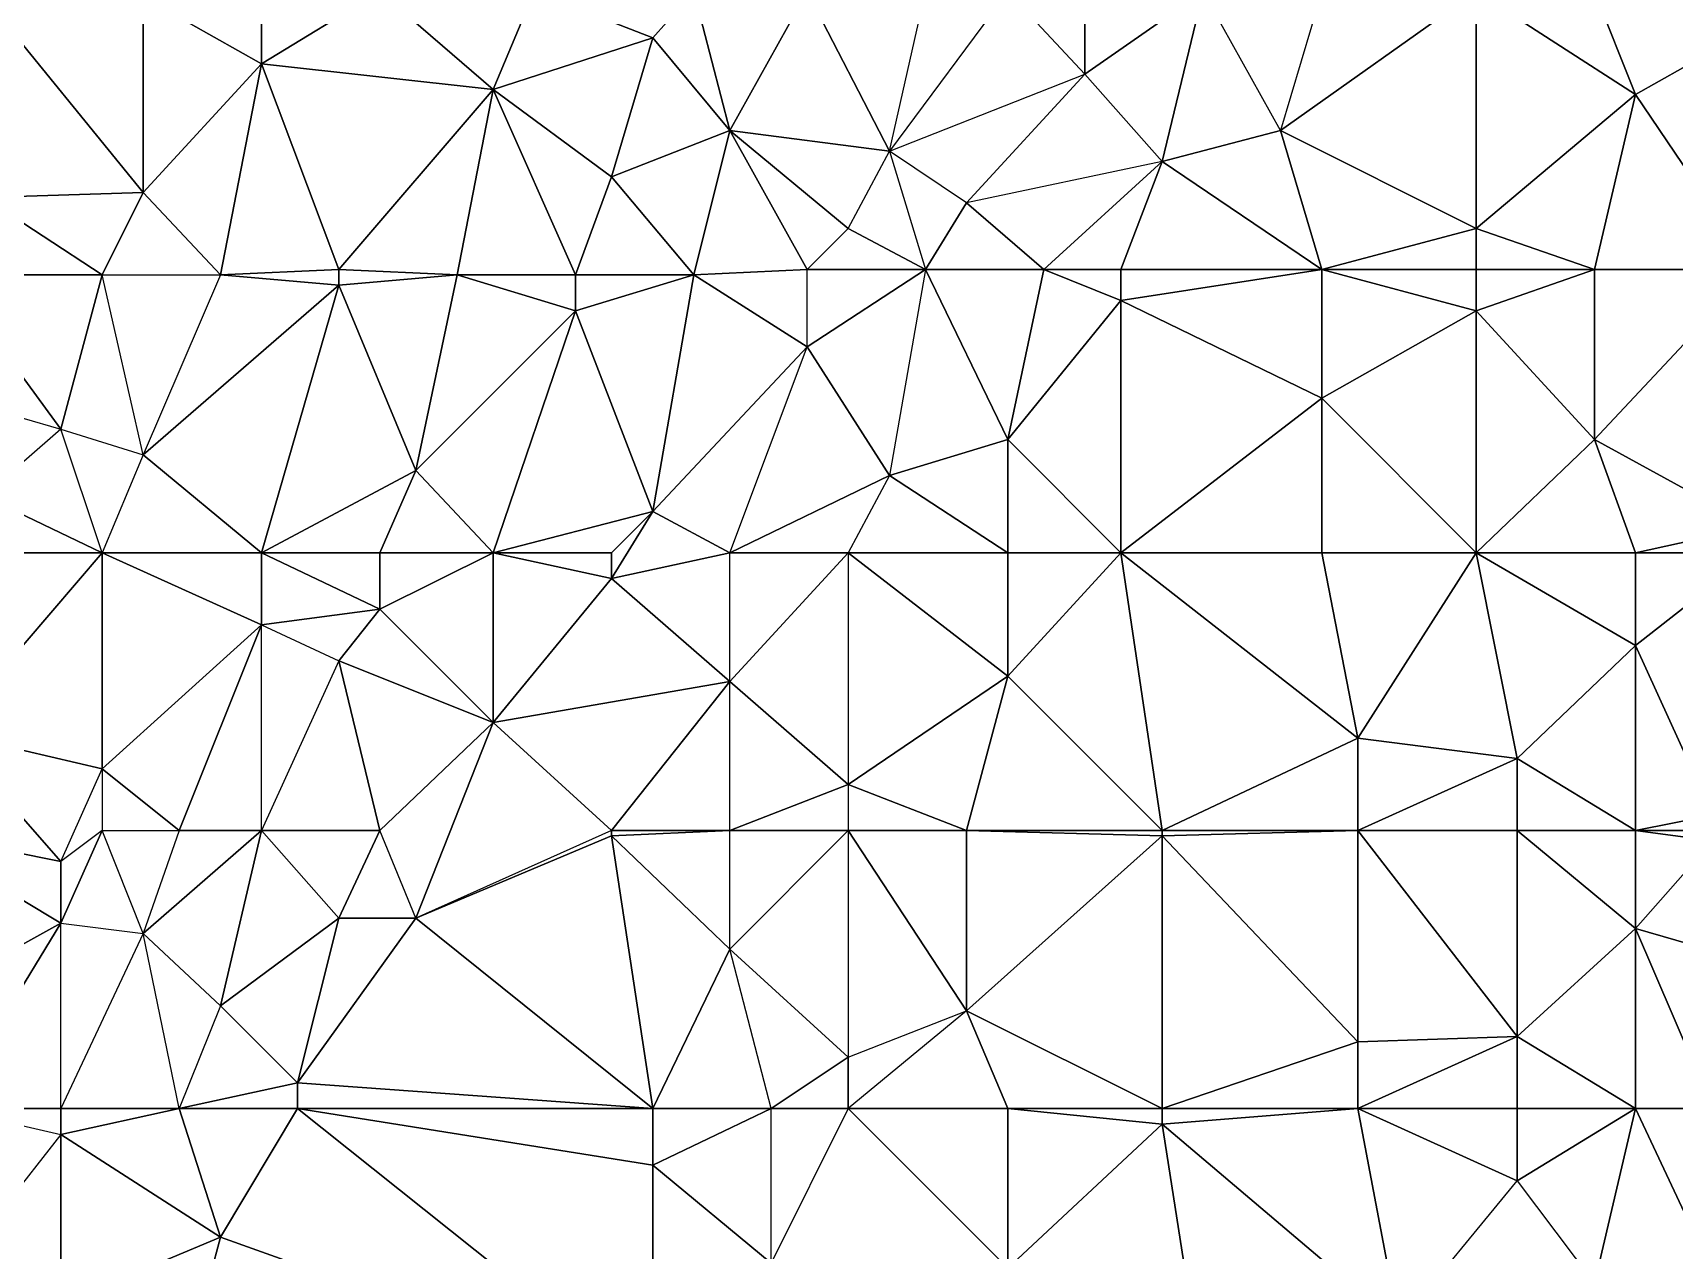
# Model space of a CAD drawing. Header units: metres. Extents: x 121.06818 to 121.07159, y 3.17836 to 3.18313.
# Drawn here: x 121.0709245 to 121.0712435, y 3.1798555 to 3.180092 of the extents above; entities that cross this region are included whole.
import ezdxf

# ---------------------------------------------------------------- set-up
doc = ezdxf.new("R2010")
doc.units = ezdxf.units.M

msp = doc.modelspace()

# ---------------------------------------------------------------- linework, layer by layer
at = {"layer": 'DELAUNEY8048', "color": 252}
msp.add_3dface([(121.070953, 3.179828, 0.01047), (121.071045, 3.179828, 0.01048), (121.070961, 3.179858, 0.01047)], dxfattribs=at)
at = {"layer": 'DELAUNEY8095', "color": 252}
msp.add_3dface([(121.07093, 3.179845, 0.01046), (121.070953, 3.179828, 0.01047), (121.070961, 3.179858, 0.01047)], dxfattribs=at)
at = {"layer": 'DELAUNEY8124', "color": 252}
msp.add_3dface([(121.070961, 3.179858, 0.01047), (121.071045, 3.179828, 0.01048), (121.070976, 3.179883, 0.01047)], dxfattribs=at)
at = {"layer": 'DELAUNEY8125', "color": 252}
msp.add_3dface([(121.071152, 3.179829, 0.01052), (121.07119, 3.179841, 0.01053), (121.071144, 3.17988, 0.01052)], dxfattribs=at)
at = {"layer": 'DELAUNEY8153', "color": 252}
msp.add_3dface([(121.071045, 3.179828, 0.01048), (121.071068, 3.179853, 0.01049), (121.071045, 3.179872, 0.01048)], dxfattribs=at)
at = {"layer": 'DELAUNEY8175', "color": 252}
msp.add_3dface([(121.071114, 3.179852, 0.01051), (121.071152, 3.179829, 0.01052), (121.071144, 3.17988, 0.01052)], dxfattribs=at)
at = {"layer": 'DELAUNEY8176', "color": 252}
msp.add_3dface([(121.071228, 3.179849, 0.01055), (121.071251, 3.179851, 0.01056), (121.071236, 3.179883, 0.01055)], dxfattribs=at)
at = {"layer": 'DELAUNEY8207', "color": 252}
msp.add_3dface([(121.070908, 3.17985, 0.01045), (121.07093, 3.179845, 0.01046), (121.07093, 3.179878, 0.01045)], dxfattribs=at)
at = {"layer": 'DELAUNEY8208', "color": 252}
msp.add_3dface([(121.07093, 3.179845, 0.01046), (121.070961, 3.179858, 0.01047), (121.07093, 3.179878, 0.01045)], dxfattribs=at)
at = {"layer": 'DELAUNEY8223', "color": 252}
msp.add_3dface([(121.070961, 3.179858, 0.01047), (121.070976, 3.179883, 0.01047), (121.070953, 3.179883, 0.01046)], dxfattribs=at)
at = {"layer": 'DELAUNEY8224', "color": 252}
msp.add_3dface([(121.070976, 3.179883, 0.01047), (121.071045, 3.179828, 0.01048), (121.071045, 3.179872, 0.01048)], dxfattribs=at)
at = {"layer": 'DELAUNEY8225', "color": 252}
msp.add_3dface([(121.07119, 3.179841, 0.01053), (121.071213, 3.179869, 0.01054), (121.071228, 3.179849, 0.01055)], dxfattribs=at)
at = {"layer": 'DELAUNEY8226', "color": 252}
msp.add_3dface([(121.07119, 3.179841, 0.01053), (121.071213, 3.179869, 0.01054), (121.071182, 3.179883, 0.01053)], dxfattribs=at)
at = {"layer": 'DELAUNEY8242', "color": 252}
msp.add_3dface([(121.070976, 3.179883, 0.01047), (121.071045, 3.179872, 0.01048), (121.071045, 3.179883, 0.01048)], dxfattribs=at)
at = {"layer": 'DELAUNEY8243', "color": 252}
msp.add_3dface([(121.071045, 3.179872, 0.01048), (121.071068, 3.179853, 0.01049), (121.071068, 3.179883, 0.01049)], dxfattribs=at)
at = {"layer": 'DELAUNEY8244', "color": 252}
msp.add_3dface([(121.071213, 3.179869, 0.01054), (121.071228, 3.179849, 0.01055), (121.071236, 3.179883, 0.01055)], dxfattribs=at)
at = {"layer": 'DELAUNEY8264', "color": 252}
msp.add_3dface([(121.071114, 3.179852, 0.01051), (121.071144, 3.17988, 0.01052), (121.071114, 3.179883, 0.01051)], dxfattribs=at)
at = {"layer": 'DELAUNEY8297', "color": 252}
msp.add_3dface([(121.071068, 3.179853, 0.01049), (121.071114, 3.179852, 0.01051), (121.071083, 3.179883, 0.0105)], dxfattribs=at)
at = {"layer": 'DELAUNEY8298', "color": 252}
msp.add_3dface([(121.071144, 3.17988, 0.01052), (121.07119, 3.179841, 0.01053), (121.071182, 3.179883, 0.01053)], dxfattribs=at)
at = {"layer": 'DELAUNEY8299', "color": 252}
msp.add_3dface([(121.071144, 3.17988, 0.01052), (121.071182, 3.179883, 0.01053), (121.071144, 3.179883, 0.01052)], dxfattribs=at)
at = {"layer": 'DELAUNEY8314', "color": 252}
msp.add_3dface([(121.07093, 3.179878, 0.01045), (121.070908, 3.17985, 0.01045), (121.070908, 3.179883, 0.01044)], dxfattribs=at)
at = {"layer": 'DELAUNEY8315', "color": 252}
msp.add_3dface([(121.071083, 3.179883, 0.0105), (121.071068, 3.179853, 0.01049), (121.071068, 3.179883, 0.01049)], dxfattribs=at)
at = {"layer": 'DELAUNEY8316', "color": 252}
msp.add_3dface([(121.071083, 3.179883, 0.0105), (121.071114, 3.179852, 0.01051), (121.071114, 3.179883, 0.01051)], dxfattribs=at)
at = {"layer": 'DELAUNEY8332', "color": 252}
msp.add_3dface([(121.07093, 3.179878, 0.01045), (121.070961, 3.179858, 0.01047), (121.070953, 3.179883, 0.01046)], dxfattribs=at)
at = {"layer": 'DELAUNEY8333', "color": 252}
msp.add_3dface([(121.071182, 3.179883, 0.01053), (121.071213, 3.179869, 0.01054), (121.071213, 3.179883, 0.01054)], dxfattribs=at)
at = {"layer": 'DELAUNEY8347', "color": 252}
msp.add_3dface([(121.07093, 3.179878, 0.01045), (121.070953, 3.179883, 0.01046), (121.07093, 3.179883, 0.01045)], dxfattribs=at)
at = {"layer": 'DELAUNEY8348', "color": 252}
msp.add_3dface([(121.071236, 3.179883, 0.01055), (121.071251, 3.179851, 0.01056), (121.071251, 3.179883, 0.01056)], dxfattribs=at)
at = {"layer": 'DELAUNEY8362', "color": 252}
msp.add_3dface([(121.070908, 3.179883, 0.01044), (121.07093, 3.179878, 0.01045), (121.07093, 3.179883, 0.01045)], dxfattribs=at)
at = {"layer": 'DELAUNEY8363', "color": 252}
msp.add_3dface([(121.071045, 3.179872, 0.01048), (121.071068, 3.179883, 0.01049), (121.071045, 3.179883, 0.01048)], dxfattribs=at)
at = {"layer": 'DELAUNEY8364', "color": 252}
msp.add_3dface([(121.071083, 3.179883, 0.0105), (121.071114, 3.179883, 0.01051), (121.071106, 3.179902, 0.01051)], dxfattribs=at)
at = {"layer": 'DELAUNEY8365', "color": 252}
msp.add_3dface([(121.071114, 3.179883, 0.01051), (121.071144, 3.17988, 0.01052), (121.071144, 3.179883, 0.01052)], dxfattribs=at)
at = {"layer": 'DELAUNEY8366', "color": 252}
msp.add_3dface([(121.071213, 3.179869, 0.01054), (121.071236, 3.179883, 0.01055), (121.071213, 3.179883, 0.01054)], dxfattribs=at)
at = {"layer": 'DELAUNEY8367', "color": 252}
msp.add_3dface([(121.071236, 3.179883, 0.01055), (121.071251, 3.179883, 0.01056), (121.071236, 3.179918, 0.01055)], dxfattribs=at)
at = {"layer": 'DELAUNEY8387', "color": 252}
msp.add_3dface([(121.071083, 3.179883, 0.0105), (121.071068, 3.179883, 0.01049), (121.071083, 3.179893, 0.0105)], dxfattribs=at)
at = {"layer": 'DELAUNEY8414', "color": 252}
msp.add_3dface([(121.070953, 3.179883, 0.01046), (121.070976, 3.179883, 0.01047), (121.070976, 3.179888, 0.01047)], dxfattribs=at)
at = {"layer": 'DELAUNEY8429', "color": 252}
msp.add_3dface([(121.070976, 3.179883, 0.01047), (121.071045, 3.179883, 0.01048), (121.070976, 3.179888, 0.01047)], dxfattribs=at)
at = {"layer": 'DELAUNEY8430', "color": 252}
msp.add_3dface([(121.071182, 3.179883, 0.01053), (121.071213, 3.179883, 0.01054), (121.071213, 3.179897, 0.01054)], dxfattribs=at)
at = {"layer": 'DELAUNEY8431', "color": 252}
msp.add_3dface([(121.071213, 3.179883, 0.01054), (121.071236, 3.179883, 0.01055), (121.071213, 3.179897, 0.01054)], dxfattribs=at)
at = {"layer": 'DELAUNEY8448', "color": 252}
msp.add_3dface([(121.070908, 3.179883, 0.01044), (121.07093, 3.179883, 0.01045), (121.07093, 3.179919, 0.01044)], dxfattribs=at)
at = {"layer": 'DELAUNEY8449', "color": 252}
msp.add_3dface([(121.071045, 3.179883, 0.01048), (121.071068, 3.179883, 0.01049), (121.07106, 3.179914, 0.01049)], dxfattribs=at)
at = {"layer": 'DELAUNEY8450', "color": 252}
msp.add_3dface([(121.071114, 3.179883, 0.01051), (121.071144, 3.179883, 0.01052), (121.071106, 3.179902, 0.01051)], dxfattribs=at)
at = {"layer": 'DELAUNEY8466', "color": 252}
msp.add_3dface([(121.070892, 3.179898, 0.01043), (121.070908, 3.179883, 0.01044), (121.07093, 3.179919, 0.01044)], dxfattribs=at)
at = {"layer": 'DELAUNEY8467', "color": 252}
msp.add_3dface([(121.07093, 3.179883, 0.01045), (121.070953, 3.179883, 0.01046), (121.070946, 3.179917, 0.01045)], dxfattribs=at)
at = {"layer": 'DELAUNEY8468', "color": 252}
msp.add_3dface([(121.071144, 3.179883, 0.01052), (121.071182, 3.179883, 0.01053), (121.071182, 3.179896, 0.01053)], dxfattribs=at)
at = {"layer": 'DELAUNEY8486', "color": 252}
msp.add_3dface([(121.070953, 3.179883, 0.01046), (121.070976, 3.179888, 0.01047), (121.070961, 3.179903, 0.01046)], dxfattribs=at)
at = {"layer": 'DELAUNEY8501', "color": 252}
msp.add_3dface([(121.070976, 3.179888, 0.01047), (121.071045, 3.179883, 0.01048), (121.070999, 3.17992, 0.01047)], dxfattribs=at)
at = {"layer": 'DELAUNEY8502', "color": 252}
msp.add_3dface([(121.070976, 3.179888, 0.01047), (121.070999, 3.17992, 0.01047), (121.070984, 3.17992, 0.01047)], dxfattribs=at)
at = {"layer": 'DELAUNEY8503', "color": 252}
msp.add_3dface([(121.070999, 3.17992, 0.01047), (121.071045, 3.179883, 0.01048), (121.071037, 3.179936, 0.01048)], dxfattribs=at)
at = {"layer": 'DELAUNEY8504', "color": 252}
msp.add_3dface([(121.071083, 3.179893, 0.0105), (121.071068, 3.179883, 0.01049), (121.07106, 3.179914, 0.01049)], dxfattribs=at)
at = {"layer": 'DELAUNEY8505', "color": 252}
msp.add_3dface([(121.071083, 3.179883, 0.0105), (121.071083, 3.179893, 0.0105), (121.071106, 3.179902, 0.01051)], dxfattribs=at)
at = {"layer": 'DELAUNEY8512', "color": 252}
msp.add_3dface([(121.070961, 3.179903, 0.01046), (121.070953, 3.179883, 0.01046), (121.070946, 3.179917, 0.01045)], dxfattribs=at)
at = {"layer": 'DELAUNEY8513', "color": 252}
msp.add_3dface([(121.070961, 3.179903, 0.01046), (121.070976, 3.179888, 0.01047), (121.070984, 3.17992, 0.01047)], dxfattribs=at)
at = {"layer": 'DELAUNEY8514', "color": 252}
msp.add_3dface([(121.071083, 3.179893, 0.0105), (121.071106, 3.179902, 0.01051), (121.071083, 3.179937, 0.0105)], dxfattribs=at)
at = {"layer": 'DELAUNEY8515', "color": 252}
msp.add_3dface([(121.071144, 3.179883, 0.01052), (121.071182, 3.179896, 0.01053), (121.071144, 3.179936, 0.01052)], dxfattribs=at)
at = {"layer": 'DELAUNEY8516', "color": 252}
msp.add_3dface([(121.071182, 3.179896, 0.01053), (121.071182, 3.179883, 0.01053), (121.071213, 3.179897, 0.01054)], dxfattribs=at)
at = {"layer": 'DELAUNEY8517', "color": 252}
msp.add_3dface([(121.071213, 3.179897, 0.01054), (121.071236, 3.179883, 0.01055), (121.071236, 3.179918, 0.01055)], dxfattribs=at)
at = {"layer": 'DELAUNEY8532', "color": 252}
msp.add_3dface([(121.071182, 3.179896, 0.01053), (121.071213, 3.179897, 0.01054), (121.071182, 3.179937, 0.01053)], dxfattribs=at)
at = {"layer": 'DELAUNEY8550', "color": 252}
msp.add_3dface([(121.071251, 3.179883, 0.01056), (121.071281, 3.179905, 0.01057), (121.071236, 3.179918, 0.01055)], dxfattribs=at)
at = {"layer": 'DELAUNEY8562', "color": 252}
msp.add_3dface([(121.070946, 3.179917, 0.01045), (121.07093, 3.179883, 0.01045), (121.07093, 3.179919, 0.01044)], dxfattribs=at)
at = {"layer": 'DELAUNEY8563', "color": 252}
msp.add_3dface([(121.071045, 3.179883, 0.01048), (121.07106, 3.179914, 0.01049), (121.071037, 3.179936, 0.01048)], dxfattribs=at)
at = {"layer": 'DELAUNEY8575', "color": 252}
msp.add_3dface([(121.070946, 3.179917, 0.01045), (121.070961, 3.179903, 0.01046), (121.070969, 3.179937, 0.01046)], dxfattribs=at)
at = {"layer": 'DELAUNEY8576', "color": 252}
msp.add_3dface([(121.071106, 3.179902, 0.01051), (121.071144, 3.179883, 0.01052), (121.071144, 3.179936, 0.01052)], dxfattribs=at)
at = {"layer": 'DELAUNEY8590', "color": 252}
msp.add_3dface([(121.07093, 3.179919, 0.01044), (121.070946, 3.179917, 0.01045), (121.070938, 3.179937, 0.01044)], dxfattribs=at)
at = {"layer": 'DELAUNEY8591', "color": 252}
msp.add_3dface([(121.071083, 3.179893, 0.0105), (121.07106, 3.179914, 0.01049), (121.071083, 3.179937, 0.0105)], dxfattribs=at)
at = {"layer": 'DELAUNEY8592', "color": 252}
msp.add_3dface([(121.071213, 3.179897, 0.01054), (121.071236, 3.179918, 0.01055), (121.071213, 3.179937, 0.01054)], dxfattribs=at)
at = {"layer": 'DELAUNEY8607', "color": 252}
msp.add_3dface([(121.070892, 3.179898, 0.01043), (121.07093, 3.179919, 0.01044), (121.0709, 3.179937, 0.01043)], dxfattribs=at)
at = {"layer": 'DELAUNEY8608', "color": 252}
msp.add_3dface([(121.070984, 3.17992, 0.01047), (121.070999, 3.17992, 0.01047), (121.070992, 3.179937, 0.01047)], dxfattribs=at)
at = {"layer": 'DELAUNEY8626', "color": 252}
msp.add_3dface([(121.070961, 3.179903, 0.01046), (121.070984, 3.17992, 0.01047), (121.070969, 3.179937, 0.01046)], dxfattribs=at)
at = {"layer": 'DELAUNEY8647', "color": 252}
msp.add_3dface([(121.070999, 3.17992, 0.01047), (121.071037, 3.179936, 0.01048), (121.071037, 3.179937, 0.01048)], dxfattribs=at)
at = {"layer": 'DELAUNEY8648', "color": 252}
msp.add_3dface([(121.071037, 3.179936, 0.01048), (121.07106, 3.179914, 0.01049), (121.07106, 3.179937, 0.01049)], dxfattribs=at)
at = {"layer": 'DELAUNEY8649', "color": 252}
msp.add_3dface([(121.071106, 3.179902, 0.01051), (121.071144, 3.179936, 0.01052), (121.071106, 3.179937, 0.01051)], dxfattribs=at)
at = {"layer": 'DELAUNEY8650', "color": 252}
msp.add_3dface([(121.071236, 3.179918, 0.01055), (121.071281, 3.179905, 0.01057), (121.071251, 3.179935, 0.01056)], dxfattribs=at)
at = {"layer": 'DELAUNEY8663', "color": 252}
msp.add_3dface([(121.071144, 3.179936, 0.01052), (121.071182, 3.179896, 0.01053), (121.071182, 3.179937, 0.01053)], dxfattribs=at)
at = {"layer": 'DELAUNEY8664', "color": 252}
msp.add_3dface([(121.071236, 3.179918, 0.01055), (121.071251, 3.179935, 0.01056), (121.071236, 3.179937, 0.01055)], dxfattribs=at)
at = {"layer": 'DELAUNEY8679', "color": 252}
msp.add_3dface([(121.071083, 3.179937, 0.0105), (121.07106, 3.179914, 0.01049), (121.07106, 3.179937, 0.01049)], dxfattribs=at)
at = {"layer": 'DELAUNEY8701', "color": 252}
msp.add_3dface([(121.0709, 3.179937, 0.01043), (121.07093, 3.179919, 0.01044), (121.07093, 3.179931, 0.01044)], dxfattribs=at)
at = {"layer": 'DELAUNEY8702', "color": 252}
msp.add_3dface([(121.071083, 3.179937, 0.0105), (121.071106, 3.179902, 0.01051), (121.071106, 3.179937, 0.01051)], dxfattribs=at)
at = {"layer": 'DELAUNEY8703', "color": 252}
msp.add_3dface([(121.071182, 3.179937, 0.01053), (121.071213, 3.179897, 0.01054), (121.071213, 3.179937, 0.01054)], dxfattribs=at)
at = {"layer": 'DELAUNEY8717', "color": 252}
msp.add_3dface([(121.071144, 3.179936, 0.01052), (121.071182, 3.179937, 0.01053), (121.071144, 3.179937, 0.01052)], dxfattribs=at)
at = {"layer": 'DELAUNEY8718', "color": 252}
msp.add_3dface([(121.071182, 3.179937, 0.01053), (121.071213, 3.179937, 0.01054), (121.071213, 3.179951, 0.01054)], dxfattribs=at)
at = {"layer": 'DELAUNEY8719', "color": 252}
msp.add_3dface([(121.071213, 3.179937, 0.01054), (121.071236, 3.179918, 0.01055), (121.071236, 3.179937, 0.01055)], dxfattribs=at)
at = {"layer": 'DELAUNEY8734', "color": 252}
msp.add_3dface([(121.070946, 3.179917, 0.01045), (121.070969, 3.179937, 0.01046), (121.070953, 3.179937, 0.01045)], dxfattribs=at)
at = {"layer": 'DELAUNEY8735', "color": 252}
msp.add_3dface([(121.070969, 3.179937, 0.01046), (121.070984, 3.17992, 0.01047), (121.070992, 3.179937, 0.01047)], dxfattribs=at)
at = {"layer": 'DELAUNEY8736', "color": 252}
msp.add_3dface([(121.071083, 3.179937, 0.0105), (121.071106, 3.179937, 0.01051), (121.071083, 3.179946, 0.0105)], dxfattribs=at)
at = {"layer": 'DELAUNEY8737', "color": 252}
msp.add_3dface([(121.071106, 3.179937, 0.01051), (121.071144, 3.179936, 0.01052), (121.071144, 3.179937, 0.01052)], dxfattribs=at)
at = {"layer": 'DELAUNEY8754', "color": 252}
msp.add_3dface([(121.070953, 3.179937, 0.01045), (121.070946, 3.179917, 0.01045), (121.070938, 3.179937, 0.01044)], dxfattribs=at)
at = {"layer": 'DELAUNEY8762', "color": 252}
msp.add_3dface([(121.0709, 3.179937, 0.01043), (121.07093, 3.179931, 0.01044), (121.070908, 3.179956, 0.01043)], dxfattribs=at)
at = {"layer": 'DELAUNEY8763', "color": 252}
msp.add_3dface([(121.07093, 3.179931, 0.01044), (121.07093, 3.179919, 0.01044), (121.070938, 3.179937, 0.01044)], dxfattribs=at)
at = {"layer": 'DELAUNEY8764', "color": 252}
msp.add_3dface([(121.070953, 3.179937, 0.01045), (121.070969, 3.179937, 0.01046), (121.070969, 3.179977, 0.01045)], dxfattribs=at)
at = {"layer": 'DELAUNEY8765', "color": 252}
msp.add_3dface([(121.071037, 3.179936, 0.01048), (121.07106, 3.179937, 0.01049), (121.071037, 3.179937, 0.01048)], dxfattribs=at)
at = {"layer": 'DELAUNEY8776', "color": 252}
msp.add_3dface([(121.070938, 3.179937, 0.01044), (121.07093, 3.179931, 0.01044), (121.070938, 3.179949, 0.01044)], dxfattribs=at)
at = {"layer": 'DELAUNEY8777', "color": 252}
msp.add_3dface([(121.070999, 3.17992, 0.01047), (121.070992, 3.179937, 0.01047), (121.071014, 3.179958, 0.01047)], dxfattribs=at)
at = {"layer": 'DELAUNEY8778', "color": 252}
msp.add_3dface([(121.071083, 3.179937, 0.0105), (121.07106, 3.179937, 0.01049), (121.071083, 3.179946, 0.0105)], dxfattribs=at)
at = {"layer": 'DELAUNEY8779', "color": 252}
msp.add_3dface([(121.071213, 3.179937, 0.01054), (121.071236, 3.179937, 0.01055), (121.071213, 3.179951, 0.01054)], dxfattribs=at)
at = {"layer": 'DELAUNEY8793', "color": 252}
msp.add_3dface([(121.070938, 3.179937, 0.01044), (121.070953, 3.179937, 0.01045), (121.070938, 3.179949, 0.01044)], dxfattribs=at)
at = {"layer": 'DELAUNEY8794', "color": 252}
msp.add_3dface([(121.071236, 3.179937, 0.01055), (121.071251, 3.179935, 0.01056), (121.071251, 3.179937, 0.01056)], dxfattribs=at)
at = {"layer": 'DELAUNEY8806', "color": 252}
msp.add_3dface([(121.070969, 3.179937, 0.01046), (121.070992, 3.179937, 0.01047), (121.070984, 3.17997, 0.01046)], dxfattribs=at)
at = {"layer": 'DELAUNEY8817', "color": 252}
msp.add_3dface([(121.070999, 3.17992, 0.01047), (121.071014, 3.179958, 0.01047), (121.071037, 3.179937, 0.01048)], dxfattribs=at)
at = {"layer": 'DELAUNEY8818', "color": 252}
msp.add_3dface([(121.071236, 3.179937, 0.01055), (121.071251, 3.179937, 0.01056), (121.071251, 3.17994, 0.01056)], dxfattribs=at)
at = {"layer": 'DELAUNEY8835', "color": 252}
msp.add_3dface([(121.070992, 3.179937, 0.01047), (121.071014, 3.179958, 0.01047), (121.070984, 3.17997, 0.01046)], dxfattribs=at)
at = {"layer": 'DELAUNEY8836', "color": 252}
msp.add_3dface([(121.071014, 3.179958, 0.01047), (121.071037, 3.179937, 0.01048), (121.07106, 3.179966, 0.01049)], dxfattribs=at)
at = {"layer": 'DELAUNEY8837', "color": 252}
msp.add_3dface([(121.071037, 3.179937, 0.01048), (121.07106, 3.179937, 0.01049), (121.07106, 3.179966, 0.01049)], dxfattribs=at)
at = {"layer": 'DELAUNEY8838', "color": 252}
msp.add_3dface([(121.071106, 3.179937, 0.01051), (121.071144, 3.179937, 0.01052), (121.071114, 3.179967, 0.01051)], dxfattribs=at)
at = {"layer": 'DELAUNEY8839', "color": 252}
msp.add_3dface([(121.071236, 3.179937, 0.01055), (121.071251, 3.17994, 0.01056), (121.071236, 3.179973, 0.01055)], dxfattribs=at)
at = {"layer": 'DELAUNEY8853', "color": 252}
msp.add_3dface([(121.071144, 3.179937, 0.01052), (121.071182, 3.179937, 0.01053), (121.071182, 3.179955, 0.01053)], dxfattribs=at)
at = {"layer": 'DELAUNEY8874', "color": 252}
msp.add_3dface([(121.070908, 3.179956, 0.01043), (121.07093, 3.179931, 0.01044), (121.070938, 3.179949, 0.01044)], dxfattribs=at)
at = {"layer": 'DELAUNEY8875', "color": 252}
msp.add_3dface([(121.071083, 3.179946, 0.0105), (121.07106, 3.179937, 0.01049), (121.07106, 3.179966, 0.01049)], dxfattribs=at)
at = {"layer": 'DELAUNEY8876', "color": 252}
msp.add_3dface([(121.071083, 3.179946, 0.0105), (121.071106, 3.179937, 0.01051), (121.071114, 3.179967, 0.01051)], dxfattribs=at)
at = {"layer": 'DELAUNEY8888', "color": 252}
msp.add_3dface([(121.070938, 3.179949, 0.01044), (121.070953, 3.179937, 0.01045), (121.070969, 3.179977, 0.01045)], dxfattribs=at)
at = {"layer": 'DELAUNEY8889', "color": 252}
msp.add_3dface([(121.071144, 3.179937, 0.01052), (121.071182, 3.179955, 0.01053), (121.071136, 3.179991, 0.01052)], dxfattribs=at)
at = {"layer": 'DELAUNEY8890', "color": 252}
msp.add_3dface([(121.071182, 3.179955, 0.01053), (121.071182, 3.179937, 0.01053), (121.071213, 3.179951, 0.01054)], dxfattribs=at)
at = {"layer": 'DELAUNEY8891', "color": 252}
msp.add_3dface([(121.071213, 3.179951, 0.01054), (121.071236, 3.179937, 0.01055), (121.071236, 3.179973, 0.01055)], dxfattribs=at)
at = {"layer": 'DELAUNEY8899', "color": 252}
msp.add_3dface([(121.070908, 3.179956, 0.01043), (121.070938, 3.179949, 0.01044), (121.070938, 3.179991, 0.01044)], dxfattribs=at)
at = {"layer": 'DELAUNEY8900', "color": 252}
msp.add_3dface([(121.071182, 3.179955, 0.01053), (121.071213, 3.179951, 0.01054), (121.071205, 3.179991, 0.01054)], dxfattribs=at)
at = {"layer": 'DELAUNEY8915', "color": 252}
msp.add_3dface([(121.071114, 3.179967, 0.01051), (121.071144, 3.179937, 0.01052), (121.071136, 3.179991, 0.01052)], dxfattribs=at)
at = {"layer": 'DELAUNEY8934', "color": 252}
msp.add_3dface([(121.070984, 3.17997, 0.01046), (121.070969, 3.179937, 0.01046), (121.070969, 3.179977, 0.01045)], dxfattribs=at)
at = {"layer": 'DELAUNEY8953', "color": 252}
msp.add_3dface([(121.071083, 3.179946, 0.0105), (121.07106, 3.179966, 0.01049), (121.071083, 3.179991, 0.0105)], dxfattribs=at)
at = {"layer": 'DELAUNEY8954', "color": 252}
msp.add_3dface([(121.071083, 3.179946, 0.0105), (121.071114, 3.179967, 0.01051), (121.071083, 3.179991, 0.0105)], dxfattribs=at)
at = {"layer": 'DELAUNEY8955', "color": 252}
msp.add_3dface([(121.071213, 3.179951, 0.01054), (121.071236, 3.179973, 0.01055), (121.071205, 3.179991, 0.01054)], dxfattribs=at)
at = {"layer": 'DELAUNEY8963', "color": 252}
msp.add_3dface([(121.070984, 3.17997, 0.01046), (121.071014, 3.179958, 0.01047), (121.070992, 3.17998, 0.01046)], dxfattribs=at)
at = {"layer": 'DELAUNEY8964', "color": 252}
msp.add_3dface([(121.071236, 3.179973, 0.01055), (121.071251, 3.17994, 0.01056), (121.071259, 3.179991, 0.01056)], dxfattribs=at)
at = {"layer": 'DELAUNEY8977', "color": 252}
msp.add_3dface([(121.070938, 3.179949, 0.01044), (121.070969, 3.179977, 0.01045), (121.070938, 3.179991, 0.01044)], dxfattribs=at)
at = {"layer": 'DELAUNEY8978', "color": 252}
msp.add_3dface([(121.070969, 3.179977, 0.01045), (121.070984, 3.17997, 0.01046), (121.070992, 3.17998, 0.01046)], dxfattribs=at)
at = {"layer": 'DELAUNEY8994', "color": 252}
msp.add_3dface([(121.071014, 3.179958, 0.01047), (121.07106, 3.179966, 0.01049), (121.071037, 3.179986, 0.01048)], dxfattribs=at)
at = {"layer": 'DELAUNEY9020', "color": 252}
msp.add_3dface([(121.071014, 3.179958, 0.01047), (121.071037, 3.179986, 0.01048), (121.071014, 3.179991, 0.01047)], dxfattribs=at)
at = {"layer": 'DELAUNEY9021', "color": 252}
msp.add_3dface([(121.071037, 3.179986, 0.01048), (121.07106, 3.179966, 0.01049), (121.07106, 3.179991, 0.01049)], dxfattribs=at)
at = {"layer": 'DELAUNEY9022', "color": 252}
msp.add_3dface([(121.071114, 3.179967, 0.01051), (121.071136, 3.179991, 0.01052), (121.071114, 3.179991, 0.01051)], dxfattribs=at)
at = {"layer": 'DELAUNEY9041', "color": 252}
msp.add_3dface([(121.070992, 3.17998, 0.01046), (121.071014, 3.179958, 0.01047), (121.071014, 3.179991, 0.01047)], dxfattribs=at)
at = {"layer": 'DELAUNEY9042', "color": 252}
msp.add_3dface([(121.071236, 3.179973, 0.01055), (121.071259, 3.179991, 0.01056), (121.071236, 3.179991, 0.01055)], dxfattribs=at)
at = {"layer": 'DELAUNEY9061', "color": 252}
msp.add_3dface([(121.070908, 3.179956, 0.01043), (121.070938, 3.179991, 0.01044), (121.070908, 3.179991, 0.01043)], dxfattribs=at)
at = {"layer": 'DELAUNEY9062', "color": 252}
msp.add_3dface([(121.071083, 3.179991, 0.0105), (121.07106, 3.179966, 0.01049), (121.07106, 3.179991, 0.01049)], dxfattribs=at)
at = {"layer": 'DELAUNEY9063', "color": 252}
msp.add_3dface([(121.071136, 3.179991, 0.01052), (121.071182, 3.179955, 0.01053), (121.071175, 3.179991, 0.01053)], dxfattribs=at)
at = {"layer": 'DELAUNEY9064', "color": 252}
msp.add_3dface([(121.071136, 3.179991, 0.01052), (121.071175, 3.179991, 0.01053), (121.071175, 3.180021, 0.01053)], dxfattribs=at)
at = {"layer": 'DELAUNEY9065', "color": 252}
msp.add_3dface([(121.071175, 3.179991, 0.01053), (121.071182, 3.179955, 0.01053), (121.071205, 3.179991, 0.01054)], dxfattribs=at)
at = {"layer": 'DELAUNEY9086', "color": 252}
msp.add_3dface([(121.070938, 3.179991, 0.01044), (121.070969, 3.179977, 0.01045), (121.070969, 3.179991, 0.01045)], dxfattribs=at)
at = {"layer": 'DELAUNEY9087', "color": 252}
msp.add_3dface([(121.071083, 3.179991, 0.0105), (121.071114, 3.179967, 0.01051), (121.071114, 3.179991, 0.01051)], dxfattribs=at)
at = {"layer": 'DELAUNEY9104', "color": 252}
msp.add_3dface([(121.071205, 3.179991, 0.01054), (121.071236, 3.179973, 0.01055), (121.071236, 3.179991, 0.01055)], dxfattribs=at)
at = {"layer": 'DELAUNEY9114', "color": 252}
msp.add_3dface([(121.070908, 3.179991, 0.01043), (121.070938, 3.179991, 0.01044), (121.070915, 3.180002, 0.01043)], dxfattribs=at)
at = {"layer": 'DELAUNEY9115', "color": 252}
msp.add_3dface([(121.070992, 3.17998, 0.01046), (121.071014, 3.179991, 0.01047), (121.070992, 3.179991, 0.01046)], dxfattribs=at)
at = {"layer": 'DELAUNEY9116', "color": 252}
msp.add_3dface([(121.071014, 3.179991, 0.01047), (121.071037, 3.179986, 0.01048), (121.071037, 3.179991, 0.01048)], dxfattribs=at)
at = {"layer": 'DELAUNEY9117', "color": 252}
msp.add_3dface([(121.071014, 3.179991, 0.01047), (121.071037, 3.179986, 0.01048), (121.071045, 3.179999, 0.01048)], dxfattribs=at)
at = {"layer": 'DELAUNEY9123', "color": 252}
msp.add_3dface([(121.071175, 3.179991, 0.01053), (121.071205, 3.179991, 0.01054), (121.071175, 3.180021, 0.01053)], dxfattribs=at)
at = {"layer": 'DELAUNEY9134', "color": 252}
msp.add_3dface([(121.071037, 3.179986, 0.01048), (121.07106, 3.179991, 0.01049), (121.071045, 3.179999, 0.01048)], dxfattribs=at)
at = {"layer": 'DELAUNEY9135', "color": 252}
msp.add_3dface([(121.071083, 3.179991, 0.0105), (121.07106, 3.179991, 0.01049), (121.071091, 3.180006, 0.0105)], dxfattribs=at)
at = {"layer": 'DELAUNEY9136', "color": 252}
msp.add_3dface([(121.071083, 3.179991, 0.0105), (121.071114, 3.179991, 0.01051), (121.071091, 3.180006, 0.0105)], dxfattribs=at)
at = {"layer": 'DELAUNEY9137', "color": 252}
msp.add_3dface([(121.071114, 3.179991, 0.01051), (121.071136, 3.179991, 0.01052), (121.071114, 3.180013, 0.01051)], dxfattribs=at)
at = {"layer": 'DELAUNEY9147', "color": 252}
msp.add_3dface([(121.070938, 3.179991, 0.01044), (121.070969, 3.179991, 0.01045), (121.070946, 3.18001, 0.01044)], dxfattribs=at)
at = {"layer": 'DELAUNEY9148', "color": 252}
msp.add_3dface([(121.070969, 3.179991, 0.01045), (121.070969, 3.179977, 0.01045), (121.070992, 3.17998, 0.01046)], dxfattribs=at)
at = {"layer": 'DELAUNEY9149', "color": 252}
msp.add_3dface([(121.071205, 3.179991, 0.01054), (121.071236, 3.179991, 0.01055), (121.071228, 3.180013, 0.01055)], dxfattribs=at)
at = {"layer": 'DELAUNEY9173', "color": 252}
msp.add_3dface([(121.070969, 3.179991, 0.01045), (121.070992, 3.17998, 0.01046), (121.070992, 3.179991, 0.01046)], dxfattribs=at)
at = {"layer": 'DELAUNEY9174', "color": 252}
msp.add_3dface([(121.070969, 3.179991, 0.01045), (121.070992, 3.179991, 0.01046), (121.070999, 3.180007, 0.01046)], dxfattribs=at)
at = {"layer": 'DELAUNEY9175', "color": 252}
msp.add_3dface([(121.071236, 3.179991, 0.01055), (121.071259, 3.179991, 0.01056), (121.071259, 3.179996, 0.01056)], dxfattribs=at)
at = {"layer": 'DELAUNEY9187', "color": 252}
msp.add_3dface([(121.070915, 3.180002, 0.01043), (121.070938, 3.179991, 0.01044), (121.07093, 3.180015, 0.01043)], dxfattribs=at)
at = {"layer": 'DELAUNEY9188', "color": 252}
msp.add_3dface([(121.070992, 3.179991, 0.01046), (121.071014, 3.179991, 0.01047), (121.070999, 3.180007, 0.01046)], dxfattribs=at)
at = {"layer": 'DELAUNEY9189', "color": 252}
msp.add_3dface([(121.071037, 3.179986, 0.01048), (121.071045, 3.179999, 0.01048), (121.071037, 3.179991, 0.01048)], dxfattribs=at)
at = {"layer": 'DELAUNEY9211', "color": 252}
msp.add_3dface([(121.071014, 3.179991, 0.01047), (121.071037, 3.179991, 0.01048), (121.071045, 3.179999, 0.01048)], dxfattribs=at)
at = {"layer": 'DELAUNEY9212', "color": 252}
msp.add_3dface([(121.071045, 3.179999, 0.01048), (121.07106, 3.179991, 0.01049), (121.071075, 3.180031, 0.01049)], dxfattribs=at)
at = {"layer": 'DELAUNEY9244', "color": 252}
msp.add_3dface([(121.070999, 3.180007, 0.01046), (121.071014, 3.179991, 0.01047), (121.07103, 3.180038, 0.01047)], dxfattribs=at)
at = {"layer": 'DELAUNEY9245', "color": 252}
msp.add_3dface([(121.071091, 3.180006, 0.0105), (121.071114, 3.179991, 0.01051), (121.071114, 3.180013, 0.01051)], dxfattribs=at)
at = {"layer": 'DELAUNEY9246', "color": 252}
msp.add_3dface([(121.071236, 3.179991, 0.01055), (121.071259, 3.179996, 0.01056), (121.071228, 3.180013, 0.01055)], dxfattribs=at)
at = {"layer": 'DELAUNEY9255', "color": 252}
msp.add_3dface([(121.070946, 3.18001, 0.01044), (121.070938, 3.179991, 0.01044), (121.07093, 3.180015, 0.01043)], dxfattribs=at)
at = {"layer": 'DELAUNEY9256', "color": 252}
msp.add_3dface([(121.070946, 3.18001, 0.01044), (121.070969, 3.179991, 0.01045), (121.070984, 3.180043, 0.01045)], dxfattribs=at)
at = {"layer": 'DELAUNEY9270', "color": 252}
msp.add_3dface([(121.071205, 3.179991, 0.01054), (121.071228, 3.180013, 0.01055), (121.071205, 3.180038, 0.01054)], dxfattribs=at)
at = {"layer": 'DELAUNEY9283', "color": 252}
msp.add_3dface([(121.07093, 3.180015, 0.01043), (121.070915, 3.180002, 0.01043), (121.070892, 3.180026, 0.01042)], dxfattribs=at)
at = {"layer": 'DELAUNEY9284', "color": 252}
msp.add_3dface([(121.071091, 3.180006, 0.0105), (121.071114, 3.180013, 0.01051), (121.071098, 3.180046, 0.0105)], dxfattribs=at)
at = {"layer": 'DELAUNEY9300', "color": 252}
msp.add_3dface([(121.07093, 3.180015, 0.01043), (121.070946, 3.18001, 0.01044), (121.070938, 3.180045, 0.01043)], dxfattribs=at)
at = {"layer": 'DELAUNEY9301', "color": 252}
msp.add_3dface([(121.070969, 3.179991, 0.01045), (121.070999, 3.180007, 0.01046), (121.070984, 3.180043, 0.01045)], dxfattribs=at)
at = {"layer": 'DELAUNEY9302', "color": 252}
msp.add_3dface([(121.071114, 3.180013, 0.01051), (121.071136, 3.179991, 0.01052), (121.071136, 3.18004, 0.01052)], dxfattribs=at)
at = {"layer": 'DELAUNEY9319', "color": 252}
msp.add_3dface([(121.071014, 3.179991, 0.01047), (121.071045, 3.179999, 0.01048), (121.07103, 3.180038, 0.01047)], dxfattribs=at)
at = {"layer": 'DELAUNEY9320', "color": 252}
msp.add_3dface([(121.071091, 3.180006, 0.0105), (121.07106, 3.179991, 0.01049), (121.071075, 3.180031, 0.01049)], dxfattribs=at)
at = {"layer": 'DELAUNEY9321', "color": 252}
msp.add_3dface([(121.071136, 3.179991, 0.01052), (121.071175, 3.180021, 0.01053), (121.071136, 3.18004, 0.01052)], dxfattribs=at)
at = {"layer": 'DELAUNEY9322', "color": 252}
msp.add_3dface([(121.071175, 3.180021, 0.01053), (121.071205, 3.179991, 0.01054), (121.071205, 3.180038, 0.01054)], dxfattribs=at)
at = {"layer": 'DELAUNEY9335', "color": 252}
msp.add_3dface([(121.071228, 3.180013, 0.01055), (121.071259, 3.179996, 0.01056), (121.071259, 3.180046, 0.01056)], dxfattribs=at)
at = {"layer": 'DELAUNEY9347', "color": 252}
msp.add_3dface([(121.071091, 3.180006, 0.0105), (121.071075, 3.180031, 0.01049), (121.071098, 3.180046, 0.0105)], dxfattribs=at)
at = {"layer": 'DELAUNEY9362', "color": 252}
msp.add_3dface([(121.07103, 3.180038, 0.01047), (121.071045, 3.179999, 0.01048), (121.071053, 3.180045, 0.01048)], dxfattribs=at)
at = {"layer": 'DELAUNEY9363', "color": 252}
msp.add_3dface([(121.071045, 3.179999, 0.01048), (121.071075, 3.180031, 0.01049), (121.071053, 3.180045, 0.01048)], dxfattribs=at)
at = {"layer": 'DELAUNEY9386', "color": 252}
msp.add_3dface([(121.070999, 3.180007, 0.01046), (121.07103, 3.180038, 0.01047), (121.071007, 3.180045, 0.01046)], dxfattribs=at)
at = {"layer": 'DELAUNEY9387', "color": 252}
msp.add_3dface([(121.071114, 3.180013, 0.01051), (121.071136, 3.18004, 0.01052), (121.071121, 3.180046, 0.01051)], dxfattribs=at)
at = {"layer": 'DELAUNEY9388', "color": 252}
msp.add_3dface([(121.071175, 3.180021, 0.01053), (121.071205, 3.180038, 0.01054), (121.071175, 3.180046, 0.01053)], dxfattribs=at)
at = {"layer": 'DELAUNEY9389', "color": 252}
msp.add_3dface([(121.071205, 3.180038, 0.01054), (121.071228, 3.180013, 0.01055), (121.071228, 3.180046, 0.01055)], dxfattribs=at)
at = {"layer": 'DELAUNEY9404', "color": 252}
msp.add_3dface([(121.070946, 3.18001, 0.01044), (121.070984, 3.180043, 0.01045), (121.070961, 3.180045, 0.01044)], dxfattribs=at)
at = {"layer": 'DELAUNEY9405', "color": 252}
msp.add_3dface([(121.070984, 3.180043, 0.01045), (121.070999, 3.180007, 0.01046), (121.071007, 3.180045, 0.01046)], dxfattribs=at)
at = {"layer": 'DELAUNEY9406', "color": 252}
msp.add_3dface([(121.071136, 3.18004, 0.01052), (121.071175, 3.180021, 0.01053), (121.071175, 3.180046, 0.01053)], dxfattribs=at)
at = {"layer": 'DELAUNEY9421', "color": 252}
msp.add_3dface([(121.070961, 3.180045, 0.01044), (121.070946, 3.18001, 0.01044), (121.070938, 3.180045, 0.01043)], dxfattribs=at)
at = {"layer": 'DELAUNEY9422', "color": 252}
msp.add_3dface([(121.071228, 3.180013, 0.01055), (121.071259, 3.180046, 0.01056), (121.071228, 3.180046, 0.01055)], dxfattribs=at)
at = {"layer": 'DELAUNEY9441', "color": 252}
msp.add_3dface([(121.070892, 3.180026, 0.01042), (121.07093, 3.180015, 0.01043), (121.070908, 3.180045, 0.01042)], dxfattribs=at)
at = {"layer": 'DELAUNEY9442', "color": 252}
msp.add_3dface([(121.070961, 3.180045, 0.01044), (121.070984, 3.180043, 0.01045), (121.070984, 3.180046, 0.01045)], dxfattribs=at)
at = {"layer": 'DELAUNEY9443', "color": 252}
msp.add_3dface([(121.07103, 3.180038, 0.01047), (121.071053, 3.180045, 0.01048), (121.07103, 3.180045, 0.01047)], dxfattribs=at)
at = {"layer": 'DELAUNEY9444', "color": 252}
msp.add_3dface([(121.071053, 3.180045, 0.01048), (121.071075, 3.180031, 0.01049), (121.071075, 3.180046, 0.01049)], dxfattribs=at)
at = {"layer": 'DELAUNEY9457', "color": 252}
msp.add_3dface([(121.070908, 3.180045, 0.01042), (121.07093, 3.180015, 0.01043), (121.070938, 3.180045, 0.01043)], dxfattribs=at)
at = {"layer": 'DELAUNEY9458', "color": 252}
msp.add_3dface([(121.071007, 3.180045, 0.01046), (121.07103, 3.180038, 0.01047), (121.07103, 3.180045, 0.01047)], dxfattribs=at)
at = {"layer": 'DELAUNEY9459', "color": 252}
msp.add_3dface([(121.071098, 3.180046, 0.0105), (121.071075, 3.180031, 0.01049), (121.071075, 3.180046, 0.01049)], dxfattribs=at)
at = {"layer": 'DELAUNEY9460', "color": 252}
msp.add_3dface([(121.071098, 3.180046, 0.0105), (121.071114, 3.180013, 0.01051), (121.071121, 3.180046, 0.01051)], dxfattribs=at)
at = {"layer": 'DELAUNEY9479', "color": 252}
msp.add_3dface([(121.070984, 3.180043, 0.01045), (121.071007, 3.180045, 0.01046), (121.070984, 3.180046, 0.01045)], dxfattribs=at)
at = {"layer": 'DELAUNEY9496', "color": 252}
msp.add_3dface([(121.070938, 3.180045, 0.01043), (121.070961, 3.180045, 0.01044), (121.070946, 3.180061, 0.01043)], dxfattribs=at)
at = {"layer": 'DELAUNEY9497', "color": 252}
msp.add_3dface([(121.071121, 3.180046, 0.01051), (121.071136, 3.18004, 0.01052), (121.071136, 3.180046, 0.01052)], dxfattribs=at)
at = {"layer": 'DELAUNEY9498', "color": 252}
msp.add_3dface([(121.071205, 3.180038, 0.01054), (121.071228, 3.180046, 0.01055), (121.071205, 3.180046, 0.01054)], dxfattribs=at)
at = {"layer": 'DELAUNEY9499', "color": 252}
msp.add_3dface([(121.071228, 3.180046, 0.01055), (121.071259, 3.180046, 0.01056), (121.071236, 3.18008, 0.01055)], dxfattribs=at)
at = {"layer": 'DELAUNEY9520', "color": 252}
msp.add_3dface([(121.071098, 3.180046, 0.0105), (121.071121, 3.180046, 0.01051), (121.071106, 3.180059, 0.0105)], dxfattribs=at)
at = {"layer": 'DELAUNEY9521', "color": 252}
msp.add_3dface([(121.071136, 3.18004, 0.01052), (121.071175, 3.180046, 0.01053), (121.071136, 3.180046, 0.01052)], dxfattribs=at)
at = {"layer": 'DELAUNEY9535', "color": 252}
msp.add_3dface([(121.070908, 3.180045, 0.01042), (121.070938, 3.180045, 0.01043), (121.070915, 3.18006, 0.01042)], dxfattribs=at)
at = {"layer": 'DELAUNEY9536', "color": 252}
msp.add_3dface([(121.071175, 3.180046, 0.01053), (121.071205, 3.180038, 0.01054), (121.071205, 3.180046, 0.01054)], dxfattribs=at)
at = {"layer": 'DELAUNEY9551', "color": 252}
msp.add_3dface([(121.071053, 3.180045, 0.01048), (121.071075, 3.180046, 0.01049), (121.07106, 3.180073, 0.01048)], dxfattribs=at)
at = {"layer": 'DELAUNEY9567', "color": 252}
msp.add_3dface([(121.071098, 3.180046, 0.0105), (121.071075, 3.180046, 0.01049), (121.071083, 3.180054, 0.01049)], dxfattribs=at)
at = {"layer": 'DELAUNEY9586', "color": 252}
msp.add_3dface([(121.071007, 3.180045, 0.01046), (121.07103, 3.180045, 0.01047), (121.071014, 3.180081, 0.01046)], dxfattribs=at)
at = {"layer": 'DELAUNEY9587', "color": 252}
msp.add_3dface([(121.071075, 3.180046, 0.01049), (121.071083, 3.180054, 0.01049), (121.07106, 3.180073, 0.01048)], dxfattribs=at)
at = {"layer": 'DELAUNEY9588', "color": 252}
msp.add_3dface([(121.071098, 3.180046, 0.0105), (121.071083, 3.180054, 0.01049), (121.071091, 3.180069, 0.01049)], dxfattribs=at)
at = {"layer": 'DELAUNEY9589', "color": 252}
msp.add_3dface([(121.071175, 3.180046, 0.01053), (121.071205, 3.180046, 0.01054), (121.071205, 3.180054, 0.01054)], dxfattribs=at)
at = {"layer": 'DELAUNEY9606', "color": 252}
msp.add_3dface([(121.070961, 3.180045, 0.01044), (121.070984, 3.180046, 0.01045), (121.070969, 3.180086, 0.01044)], dxfattribs=at)
at = {"layer": 'DELAUNEY9607', "color": 252}
msp.add_3dface([(121.07103, 3.180045, 0.01047), (121.071053, 3.180045, 0.01048), (121.071037, 3.180064, 0.01047)], dxfattribs=at)
at = {"layer": 'DELAUNEY9608', "color": 252}
msp.add_3dface([(121.071121, 3.180046, 0.01051), (121.071136, 3.180046, 0.01052), (121.071144, 3.180067, 0.01052)], dxfattribs=at)
at = {"layer": 'DELAUNEY9609', "color": 252}
msp.add_3dface([(121.071136, 3.180046, 0.01052), (121.071175, 3.180046, 0.01053), (121.071144, 3.180067, 0.01052)], dxfattribs=at)
at = {"layer": 'DELAUNEY9610', "color": 252}
msp.add_3dface([(121.071205, 3.180046, 0.01054), (121.071228, 3.180046, 0.01055), (121.071205, 3.180054, 0.01054)], dxfattribs=at)
at = {"layer": 'DELAUNEY9629', "color": 252}
msp.add_3dface([(121.070915, 3.18006, 0.01042), (121.070938, 3.180045, 0.01043), (121.070946, 3.180061, 0.01043)], dxfattribs=at)
at = {"layer": 'DELAUNEY9630', "color": 252}
msp.add_3dface([(121.070984, 3.180046, 0.01045), (121.071007, 3.180045, 0.01046), (121.071014, 3.180081, 0.01046)], dxfattribs=at)
at = {"layer": 'DELAUNEY9631', "color": 252}
msp.add_3dface([(121.071098, 3.180046, 0.0105), (121.071106, 3.180059, 0.0105), (121.071091, 3.180069, 0.01049)], dxfattribs=at)
at = {"layer": 'DELAUNEY9652', "color": 252}
msp.add_3dface([(121.070946, 3.180061, 0.01043), (121.070961, 3.180045, 0.01044), (121.070969, 3.180086, 0.01044)], dxfattribs=at)
at = {"layer": 'DELAUNEY9653', "color": 252}
msp.add_3dface([(121.071106, 3.180059, 0.0105), (121.071121, 3.180046, 0.01051), (121.071144, 3.180067, 0.01052)], dxfattribs=at)
at = {"layer": 'DELAUNEY9654', "color": 252}
msp.add_3dface([(121.071175, 3.180046, 0.01053), (121.071205, 3.180054, 0.01054), (121.071167, 3.180073, 0.01053)], dxfattribs=at)
at = {"layer": 'DELAUNEY9664', "color": 252}
msp.add_3dface([(121.07103, 3.180045, 0.01047), (121.071037, 3.180064, 0.01047), (121.071014, 3.180081, 0.01046)], dxfattribs=at)
at = {"layer": 'DELAUNEY9665', "color": 252}
msp.add_3dface([(121.071037, 3.180064, 0.01047), (121.071053, 3.180045, 0.01048), (121.07106, 3.180073, 0.01048)], dxfattribs=at)
at = {"layer": 'DELAUNEY9666', "color": 252}
msp.add_3dface([(121.071144, 3.180067, 0.01052), (121.071175, 3.180046, 0.01053), (121.071167, 3.180073, 0.01053)], dxfattribs=at)
at = {"layer": 'DELAUNEY9667', "color": 252}
msp.add_3dface([(121.071205, 3.180054, 0.01054), (121.071228, 3.180046, 0.01055), (121.071236, 3.18008, 0.01055)], dxfattribs=at)
at = {"layer": 'DELAUNEY9692', "color": 252}
msp.add_3dface([(121.071083, 3.180054, 0.01049), (121.071091, 3.180069, 0.01049), (121.07106, 3.180073, 0.01048)], dxfattribs=at)
at = {"layer": 'DELAUNEY9693', "color": 252}
msp.add_3dface([(121.071144, 3.180067, 0.01052), (121.071167, 3.180073, 0.01053), (121.071152, 3.1801, 0.01052)], dxfattribs=at)
at = {"layer": 'DELAUNEY9715', "color": 252}
msp.add_3dface([(121.070915, 3.18006, 0.01042), (121.070946, 3.180061, 0.01043), (121.070915, 3.180099, 0.01042)], dxfattribs=at)
at = {"layer": 'DELAUNEY9716', "color": 252}
msp.add_3dface([(121.071106, 3.180059, 0.0105), (121.071091, 3.180069, 0.01049), (121.071129, 3.180084, 0.01051)], dxfattribs=at)
at = {"layer": 'DELAUNEY9726', "color": 252}
msp.add_3dface([(121.071037, 3.180064, 0.01047), (121.07106, 3.180073, 0.01048), (121.071045, 3.180091, 0.01047)], dxfattribs=at)
at = {"layer": 'DELAUNEY9727', "color": 252}
msp.add_3dface([(121.071236, 3.18008, 0.01055), (121.071259, 3.180046, 0.01056), (121.071259, 3.180093, 0.01056)], dxfattribs=at)
at = {"layer": 'DELAUNEY9743', "color": 252}
msp.add_3dface([(121.070969, 3.180086, 0.01044), (121.070984, 3.180046, 0.01045), (121.071014, 3.180081, 0.01046)], dxfattribs=at)
at = {"layer": 'DELAUNEY9744', "color": 252}
msp.add_3dface([(121.071014, 3.180081, 0.01046), (121.071037, 3.180064, 0.01047), (121.071045, 3.180091, 0.01047)], dxfattribs=at)
at = {"layer": 'DELAUNEY9760', "color": 252}
msp.add_3dface([(121.070946, 3.180061, 0.01043), (121.070969, 3.180086, 0.01044), (121.070946, 3.180099, 0.01043)], dxfattribs=at)
at = {"layer": 'DELAUNEY9761', "color": 252}
msp.add_3dface([(121.071106, 3.180059, 0.0105), (121.071129, 3.180084, 0.01051), (121.071144, 3.180067, 0.01052)], dxfattribs=at)
at = {"layer": 'DELAUNEY9762', "color": 252}
msp.add_3dface([(121.071129, 3.180084, 0.01051), (121.071144, 3.180067, 0.01052), (121.071152, 3.1801, 0.01052)], dxfattribs=at)
at = {"layer": 'DELAUNEY9763', "color": 252}
msp.add_3dface([(121.071167, 3.180073, 0.01053), (121.071205, 3.180054, 0.01054), (121.071205, 3.1801, 0.01054)], dxfattribs=at)
at = {"layer": 'DELAUNEY9764', "color": 252}
msp.add_3dface([(121.071205, 3.180054, 0.01054), (121.071236, 3.18008, 0.01055), (121.071205, 3.1801, 0.01054)], dxfattribs=at)
at = {"layer": 'DELAUNEY9776', "color": 252}
msp.add_3dface([(121.07106, 3.180073, 0.01048), (121.071091, 3.180069, 0.01049), (121.071075, 3.1801, 0.01048)], dxfattribs=at)
at = {"layer": 'DELAUNEY9777', "color": 252}
msp.add_3dface([(121.071236, 3.18008, 0.01055), (121.071259, 3.180093, 0.01056), (121.071228, 3.1801, 0.01055)], dxfattribs=at)
at = {"layer": 'DELAUNEY9800', "color": 252}
msp.add_3dface([(121.070969, 3.180086, 0.01044), (121.071014, 3.180081, 0.01046), (121.070992, 3.1801, 0.01045)], dxfattribs=at)
at = {"layer": 'DELAUNEY9813', "color": 252}
msp.add_3dface([(121.070969, 3.180086, 0.01044), (121.070992, 3.1801, 0.01045), (121.070969, 3.180099, 0.01044)], dxfattribs=at)
at = {"layer": 'DELAUNEY9814', "color": 252}
msp.add_3dface([(121.070992, 3.1801, 0.01045), (121.071014, 3.180081, 0.01046), (121.071022, 3.1801, 0.01046)], dxfattribs=at)
at = {"layer": 'DELAUNEY9815', "color": 252}
msp.add_3dface([(121.071167, 3.180073, 0.01053), (121.071205, 3.1801, 0.01054), (121.071175, 3.1801, 0.01053)], dxfattribs=at)
at = {"layer": 'DELAUNEY9834', "color": 252}
msp.add_3dface([(121.071045, 3.180091, 0.01047), (121.07106, 3.180073, 0.01048), (121.071053, 3.1801, 0.01047)], dxfattribs=at)
at = {"layer": 'DELAUNEY9835', "color": 252}
msp.add_3dface([(121.071091, 3.180069, 0.01049), (121.071129, 3.180084, 0.01051), (121.071114, 3.1801, 0.0105)], dxfattribs=at)
at = {"layer": 'DELAUNEY9836', "color": 252}
msp.add_3dface([(121.071205, 3.1801, 0.01054), (121.071236, 3.18008, 0.01055), (121.071228, 3.1801, 0.01055)], dxfattribs=at)
at = {"layer": 'DELAUNEY9856', "color": 252}
msp.add_3dface([(121.070915, 3.180099, 0.01042), (121.070946, 3.180061, 0.01043), (121.070946, 3.180099, 0.01043)], dxfattribs=at)
at = {"layer": 'DELAUNEY9857', "color": 252}
msp.add_3dface([(121.071014, 3.180081, 0.01046), (121.071045, 3.180091, 0.01047), (121.071022, 3.1801, 0.01046)], dxfattribs=at)
at = {"layer": 'DELAUNEY9858', "color": 252}
msp.add_3dface([(121.07106, 3.180073, 0.01048), (121.071075, 3.1801, 0.01048), (121.071053, 3.1801, 0.01047)], dxfattribs=at)
at = {"layer": 'DELAUNEY9859', "color": 252}
msp.add_3dface([(121.071075, 3.1801, 0.01048), (121.071091, 3.180069, 0.01049), (121.071098, 3.1801, 0.01049)], dxfattribs=at)
at = {"layer": 'DELAUNEY9860', "color": 252}
msp.add_3dface([(121.071091, 3.180069, 0.01049), (121.071098, 3.1801, 0.01049), (121.071114, 3.1801, 0.0105)], dxfattribs=at)
at = {"layer": 'DELAUNEY9861', "color": 252}
msp.add_3dface([(121.071114, 3.1801, 0.0105), (121.071129, 3.180084, 0.01051), (121.071129, 3.1801, 0.01051)], dxfattribs=at)
at = {"layer": 'DELAUNEY9862', "color": 252}
msp.add_3dface([(121.071175, 3.1801, 0.01053), (121.071167, 3.180073, 0.01053), (121.071152, 3.1801, 0.01052)], dxfattribs=at)
at = {"layer": 'DELAUNEY9879', "color": 252}
msp.add_3dface([(121.070946, 3.180099, 0.01043), (121.070969, 3.180086, 0.01044), (121.070969, 3.180099, 0.01044)], dxfattribs=at)
at = {"layer": 'DELAUNEY9881', "color": 252}
msp.add_3dface([(121.071129, 3.180084, 0.01051), (121.071152, 3.1801, 0.01052), (121.071129, 3.1801, 0.01051)], dxfattribs=at)
at = {"layer": 'DELAUNEY9929', "color": 252}
msp.add_3dface([(121.071022, 3.1801, 0.01046), (121.071045, 3.180091, 0.01047), (121.071053, 3.1801, 0.01047)], dxfattribs=at)

doc.saveas('drawing.dxf')
